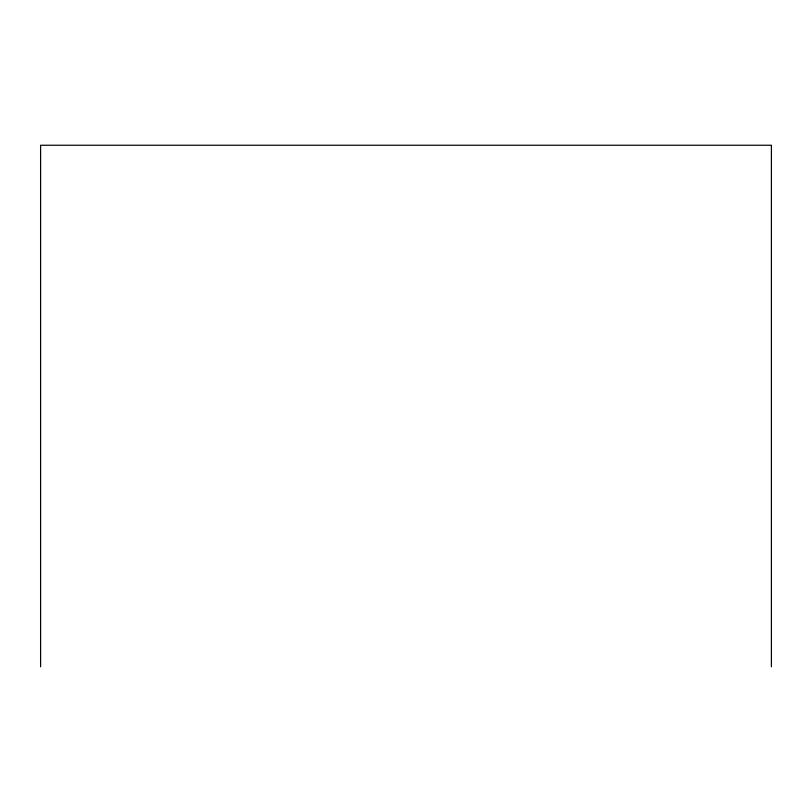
<?xml version="1.0" encoding="UTF-8"?>
<svg xmlns="http://www.w3.org/2000/svg" width="812" height="812" viewBox="0 0 812 812"><rect width="100%" height="100%" fill="white"/><g stroke="black" fill="none" stroke-linecap="round" stroke-linejoin="round"><path stroke-width="1.22" d="M771.4 666.753L771.4 145.246L40.6 145.246L40.6 666.753"/></g></svg>
